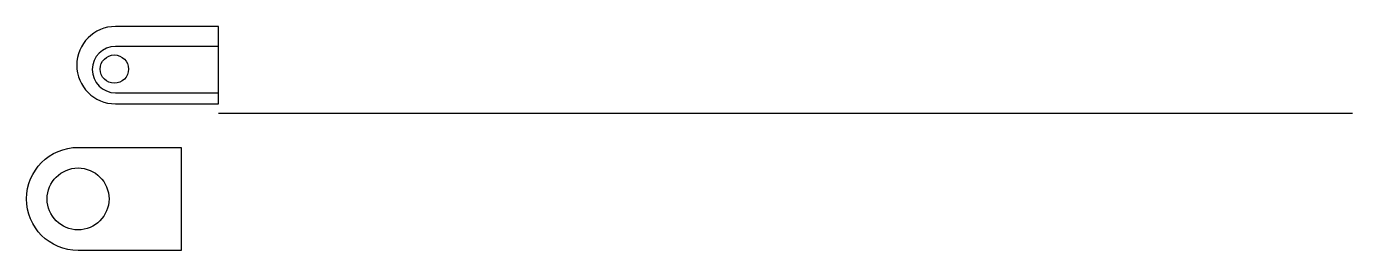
# Model space of a CAD drawing. Header units: millimetres. Extents: x 37 to 294, y -48 to -5.
import ezdxf

# ---------------------------------------------------------------- set-up
doc = ezdxf.new("R2010")
doc.units = ezdxf.units.MM
doc.layers.get('0').update_dxf_attribs({"linetype": 'CONTINUOUS'})

msp = doc.modelspace()

# ---------------------------------------------------------------- linework, layer by layer
msp.add_line((293.95, -21.76), (73.95, -21.76))
for points in [[(73.95, -19.9), (73.95, -4.9), (53.95, -4.9, 1), (53.95, -19.9)], [(73.95, -8.76), (53.95, -8.76, 1), (53.95, -17.76), (73.95, -17.76)], [(66.71, -48.34), (46.71, -48.34, -1), (46.71, -28.34), (66.71, -28.34)]]:
    msp.add_lwpolyline(points, format="xyb", close=True)
for centre, radius in [((53.75, -13.16), 2.75), ((46.71, -38.34), 6)]:
    msp.add_circle(centre, radius)

doc.saveas('drawing.dxf')
